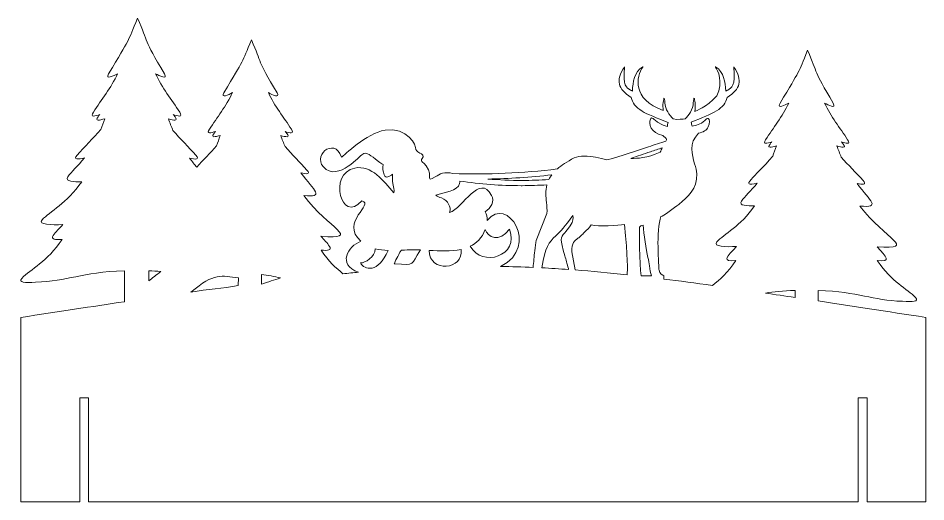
# Model space of a CAD drawing. Header units: inches. Extents: x 623 to 1241, y -363 to -190.
# Drawn here: x 935.8 to 1241.5, y -362.7 to -199.7 of the extents above; entities that cross this region are included whole.
import ezdxf

# ---------------------------------------------------------------- set-up
doc = ezdxf.new("R2010")
doc.units = ezdxf.units.IN
doc.header["$MEASUREMENT"] = 0
doc.layers.add('_U+0421_U+043B_U+043E_U+0439 1', color=7, linetype='Continuous')

# ---------------------------------------------------------------- blocks, each defined once
blk = doc.blocks.new('block 9')
at = {"layer": '_U+0421_U+043B_U+043E_U+0439 1', "color": 1, "lineweight": 5, "true_color": 0xff0000}
for points, knots in [([(1205.24, -294.97), (1205.24, -294.97), (1205.24, -291.39), (1205.24, -291.39), (1219.2, -291.91), (1223.25, -294.74), (1233.66, -295.08), (1237.1, -295.38), (1239.23, -295.16), (1238.02, -293.84), (1235.2, -290.78), (1229.99, -288.65), (1225.15, -281.36), (1230.05, -281.86), (1228.35, -280.16), (1225.05, -276.71), (1239.13, -277.63), (1227.7, -274.3), (1219.31, -263.01), (1226.42, -263.55), (1223, -261.55), (1218.32, -255.34), (1220.16, -255.77), (1221.69, -255.86), (1220.36, -254.38), (1218.01, -251.78), (1215.37, -249.21), (1213.01, -246.46), (1212.49, -245.29), (1212, -244.05), (1211.56, -242.73), (1213.2, -243.25), (1214.81, -243.51), (1213.67, -242.12), (1213.45, -241.86), (1213.25, -241.6), (1213.04, -241.35), (1214.61, -241.95), (1216.28, -242.33), (1215.16, -240.62), (1212.57, -236.69), (1209.51, -232.81), (1207.38, -228.29), (1208.62, -228.98), (1211.47, -230.34), (1210.3, -228.37), (1203.39, -216.75), (1205.35, -218.86), (1201.67, -210.51), (1198.39, -218.56), (1199.34, -216.66), (1192.38, -228.37), (1191.21, -230.34), (1194.06, -228.98), (1195.3, -228.29), (1193.17, -232.81), (1190.12, -236.69), (1187.52, -240.62), (1186.41, -242.33), (1188.07, -241.95), (1189.64, -241.35), (1189.44, -241.61), (1189.23, -241.86), (1189.01, -242.12), (1187.87, -243.52), (1189.49, -243.25), (1191.15, -242.73), (1190.76, -243.96), (1190.35, -245.11), (1189.92, -246.17), (1183.76, -253.44), (1178.32, -256.87), (1184.7, -255.25), (1182.5, -258), (1180.5, -259.64), (1179.37, -261.33), (1178.36, -262.84), (1181.37, -263.02), (1183.8, -262.88), (1179.02, -269.86), (1173.56, -272.41), (1171.1, -275.09), (1169.63, -276.68), (1174.29, -276.79), (1177.72, -276.62), (1174.37, -280.13), (1172.58, -281.86), (1177.53, -281.36), (1174.86, -285.38), (1172.08, -287.83), (1169.64, -289.74), (1163.94, -288.95), (1158.5, -288.22), (1153.26, -287.57), (1153.26, -287.57), (1153.26, -286.48), (1153.26, -286.48), (1153.26, -286.48), (1153.23, -286.48), (1153.23, -286.48), (1152.96, -286.48), (1151.74, -285.61), (1151.64, -284.61), (1151.62, -284.4), (1151.35, -280.55), (1151.29, -276.76), (1151.29, -276.76), (1151.29, -276.76), (1151.29, -276.76), (1151.25, -273.27), (1151.38, -268.71), (1152.27, -266.53), (1152.91, -266.53), (1157.03, -263.43), (1158.26, -262.41), (1158.26, -262.41), (1158.36, -262.33), (1158.36, -262.33), (1161.25, -259.95), (1164.53, -257.25), (1164.36, -252.15), (1164.33, -251.16), (1163.98, -250), (1163.62, -248.77), (1162.71, -245.68), (1161.58, -241.83), (1164.91, -238.47), (1166.51, -238.14), (1167.65, -237.4), (1168.22, -236.34), (1168.87, -235.15), (1168.65, -233.57), (1168.16, -233.46), (1167.86, -233.39), (1167.5, -233.73), (1167.07, -234.13), (1165.47, -235.6), (1164.05, -235.76), (1162.75, -236.08), (1162.69, -235.62), (1162.58, -235.16), (1162.43, -234.69), (1166.19, -233.25), (1169.01, -232.14), (1170.99, -230.91), (1173.1, -229.61), (1174.2, -228.21), (1174.53, -226.38), (1176.89, -224.95), (1178.16, -223.53), (1178.52, -221.91), (1178.88, -220.28), (1178.34, -218.41), (1176.85, -216.18), (1176.85, -216.18), (1176.78, -216.06), (1176.78, -216.06), (1176.78, -216.06), (1176.79, -216.2), (1176.79, -216.2), (1177.39, -222.5), (1176.17, -223.15), (1174.75, -223.9), (1174.55, -224), (1174.35, -224.11), (1174.14, -224.24), (1174, -221.19), (1173.46, -217.85), (1170.67, -216.04), (1170.67, -216.04), (1170.64, -216.02), (1170.64, -216.02), (1170.64, -216.02), (1170.62, -216.04), (1170.62, -216.04), (1170.6, -216.06), (1170.6, -216.07), (1170.65, -216.14), (1171.43, -217.33), (1173.34, -221), (1171.12, -225.9), (1167.56, -229.79), (1164.04, -230.9), (1163.64, -231.08), (1164.2, -229.3), (1163.52, -226.73), (1163.51, -226.7), (1163.51, -226.7), (1163.49, -226.62), (1163.49, -226.62), (1163.49, -226.62), (1163.44, -226.69), (1163.44, -226.69), (1163.43, -226.71), (1163.18, -227.13), (1163.16, -228.16), (1163.11, -230.44), (1161.59, -232.53), (1160.46, -233.56), (1159.71, -233.67), (1157.95, -233.97), (1156.41, -233.62), (1155.14, -232.5), (1153.69, -230.27), (1153.64, -228.16), (1153.62, -227.13), (1153.37, -226.71), (1153.36, -226.69), (1153.36, -226.69), (1153.31, -226.62), (1153.31, -226.62), (1153.31, -226.62), (1153.29, -226.7), (1153.29, -226.7), (1153.29, -226.73), (1152.67, -229.06), (1153.08, -230.81), (1142.4, -226.97), (1144.01, -219.37), (1146.15, -216.14), (1146.2, -216.07), (1146.21, -216.06), (1146.18, -216.04), (1146.18, -216.04), (1146.16, -216.02), (1146.16, -216.02), (1146.16, -216.02), (1146.14, -216.04), (1146.14, -216.04), (1143.34, -217.85), (1142.8, -221.19), (1142.66, -224.24), (1142.46, -224.11), (1142.25, -224), (1142.06, -223.9), (1140.64, -223.15), (1139.41, -222.5), (1140.01, -216.2), (1140.01, -216.2), (1140.03, -216.06), (1140.03, -216.06), (1140.03, -216.06), (1139.95, -216.18), (1139.95, -216.18), (1138.46, -218.41), (1137.92, -220.28), (1138.28, -221.91), (1138.64, -223.53), (1139.91, -224.95), (1142.27, -226.38), (1142.61, -228.23), (1143.73, -229.65), (1145.9, -230.97), (1147.89, -232.18), (1150.56, -233.23), (1154.7, -234.82), (1154.53, -235.25), (1154.45, -235.7), (1154.46, -236.17), (1153.44, -235.94), (1152.81, -235.79), (1151.33, -234.89), (1151, -234.69), (1150.67, -234.39), (1150.35, -234.09), (1149.85, -233.64), (1149.42, -233.24), (1149.08, -233.31), (1148.93, -233.35), (1148.82, -233.47), (1148.73, -233.69), (1148.1, -235.25), (1148.72, -238.31), (1152.9, -239.18), (1153.26, -239.54), (1153.55, -239.78), (1153.76, -239.96), (1154.27, -240.38), (1154.32, -240.43), (1153.95, -241.08), (1152.05, -241.69), (1150.14, -242.35), (1148.14, -243.03), (1143.63, -244.57), (1139.03, -246.14), (1134.06, -247.45), (1132.86, -247.1), (1131.57, -246.77), (1130.27, -246.52), (1130.26, -246.52), (1130.25, -246.52), (1130.23, -246.52), (1130.23, -246.51), (1130.23, -246.51), (1130.22, -246.51), (1129.23, -246.34), (1127.83, -246.15), (1126.44, -246.15), (1125.2, -246.15), (1123.97, -246.3), (1123.07, -246.76), (1120.61, -248.01), (1118.77, -249.24), (1117.4, -250.47), (1105.72, -251.92), (1093.9, -252.44), (1082.11, -252.01), (1080.97, -251.68), (1079.66, -251.67), (1078.69, -251.94), (1077.76, -252.2), (1077.12, -252.77), (1076.29, -253.19), (1072.72, -254.99), (1075.76, -253.19), (1073.23, -249.44), (1072.79, -248.79), (1070.98, -247.79), (1071.84, -246.93), (1072.55, -246.22), (1071.96, -245.24), (1071.08, -245.13), (1070.6, -245.08), (1070.14, -244.48), (1069.68, -243.89), (1070.02, -242.65), (1066.88, -236.22), (1059.39, -237.38), (1053.16, -238.36), (1045.41, -246.12), (1044.68, -246.51), (1042.32, -239.3), (1033.92, -246.52), (1039.47, -250.62), (1042.06, -252.54), (1045.54, -250.7), (1047.83, -248.95), (1052.9, -245.08), (1051.47, -243.41), (1057.14, -247.93), (1057.7, -248.38), (1058.17, -248.78), (1058.72, -248.97), (1058.54, -250.14), (1058.62, -251.33), (1059.06, -252.49), (1059.55, -253.81), (1060.89, -253.05), (1061.88, -252.26), (1061.52, -256.18), (1062.67, -256.16), (1062.31, -258.51), (1058.82, -254.69), (1054.92, -248.99), (1049.13, -250.2), (1040.08, -252.08), (1044.61, -269.16), (1051.5, -261.24), (1056.04, -262.43), (1044.01, -268.18), (1051.2, -274.87), (1046.82, -276.53), (1043.14, -282.64), (1050.44, -285.31), (1048.71, -285.46), (1046.96, -285.62), (1045.19, -285.79), (1042.88, -283.95), (1040.3, -281.57), (1037.82, -277.83), (1040.13, -278.07), (1041.5, -277.81), (1040.66, -276.56), (1039.89, -275.41), (1038.88, -274.39), (1037.73, -273.18), (1051.8, -274.11), (1040.37, -270.77), (1031.98, -259.48), (1039.1, -260.03), (1035.67, -258.02), (1031, -251.81), (1032.84, -252.24), (1034.37, -252.33), (1033.04, -250.86), (1030.68, -248.26), (1028.05, -245.68), (1025.69, -242.93), (1025.16, -241.76), (1024.67, -240.52), (1024.23, -239.21), (1025.88, -239.72), (1027.48, -239.98), (1026.35, -238.6), (1026.13, -238.33), (1025.92, -238.08), (1025.72, -237.83), (1027.29, -238.42), (1028.95, -238.8), (1027.83, -237.1), (1025.24, -233.16), (1022.18, -229.28), (1020.06, -224.76), (1021.3, -225.46), (1024.15, -226.81), (1022.97, -224.84), (1016.06, -213.22), (1018.02, -215.33), (1014.35, -206.98), (1011.07, -215.03), (1012.02, -213.13), (1005.06, -224.84), (1003.88, -226.81), (1006.73, -225.46), (1007.98, -224.76), (1005.85, -229.28), (1002.79, -233.16), (1000.2, -237.1), (999.08, -238.81), (1000.74, -238.42), (1002.32, -237.82), (1002.11, -238.08), (1001.9, -238.33), (1001.69, -238.6), (1000.54, -239.99), (1002.17, -239.72), (1003.82, -239.2), (1003.43, -240.43), (1003.02, -241.58), (1002.6, -242.64), (1000.47, -245.15), (998.11, -247.5), (995.91, -249.86), (995.19, -248.98), (994.37, -247.98), (993.52, -246.84), (995.45, -247.3), (997.07, -247.39), (995.66, -245.84), (993.19, -243.1), (990.42, -240.4), (987.93, -237.5), (987.38, -236.27), (986.86, -234.97), (986.4, -233.58), (988.13, -234.13), (989.82, -234.4), (988.62, -232.94), (988.4, -232.66), (988.18, -232.39), (987.96, -232.13), (989.62, -232.75), (991.37, -233.16), (990.19, -231.36), (987.46, -227.22), (984.24, -223.14), (982.01, -218.38), (983.31, -219.11), (986.31, -220.54), (985.07, -218.46), (977.8, -206.24), (979.87, -208.46), (976, -199.67), (972.55, -208.14), (973.55, -206.15), (966.23, -218.46), (964.99, -220.54), (967.99, -219.11), (969.3, -218.38), (967.06, -223.14), (963.84, -227.22), (961.11, -231.36), (959.93, -233.16), (961.69, -232.75), (963.34, -232.13), (963.12, -232.39), (962.91, -232.66), (962.68, -232.94), (961.47, -234.41), (963.18, -234.12), (964.93, -233.57), (964.51, -234.87), (964.08, -236.08), (963.63, -237.19), (961.08, -240.2), (958.2, -243.01), (955.64, -245.84), (954.15, -247.49), (956.06, -247.28), (958.14, -246.75), (955.83, -249.64), (953.72, -251.37), (952.53, -253.15), (951.47, -254.74), (954.63, -254.93), (957.19, -254.78), (952.17, -262.12), (946.42, -264.81), (943.83, -267.63), (942.29, -269.3), (947.19, -269.42), (950.79, -269.24), (949.54, -270.55), (948.44, -271.64), (947.61, -272.88), (946.73, -274.2), (948.17, -274.47), (950.6, -274.23), (945.51, -281.89), (940.02, -284.14), (937.05, -287.36), (935.79, -288.74), (938.02, -288.97), (941.65, -288.67), (952.6, -288.3), (956.85, -285.33), (971.55, -284.78), (971.55, -284.78), (971.55, -295.24), (971.55, -295.24), (960.79, -296.83), (949.22, -298.58), (936.7, -300.51), (936.7, -300.51), (936.7, -362.66), (936.7, -362.66), (936.7, -362.66), (956.51, -362.66), (956.51, -362.66), (956.51, -362.66), (956.51, -327.66), (956.51, -327.66), (956.51, -327.66), (959.51, -327.66), (959.51, -327.66), (959.51, -327.66), (959.51, -362.66), (959.51, -362.66), (959.51, -362.66), (1218.68, -362.66), (1218.68, -362.66), (1218.68, -362.66), (1218.68, -327.66), (1218.68, -327.66), (1218.68, -327.66), (1221.68, -327.66), (1221.68, -327.66), (1221.68, -327.66), (1221.68, -362.66), (1221.68, -362.66), (1221.68, -362.66), (1241.5, -362.66), (1241.5, -362.66), (1241.5, -362.66), (1241.5, -300.51), (1241.5, -300.51), (1228.29, -298.5), (1216.29, -296.65), (1205.24, -294.97)], [0, 0, 0, 0, 1, 1, 1, 2, 2, 2, 3, 3, 3, 4, 4, 4, 5, 5, 5, 6, 6, 6, 7, 7, 7, 8, 8, 8, 9, 9, 9, 10, 10, 10, 11, 11, 11, 12, 12, 12, 13, 13, 13, 14, 14, 14, 15, 15, 15, 16, 16, 16, 17, 17, 17, 18, 18, 18, 19, 19, 19, 20, 20, 20, 21, 21, 21, 22, 22, 22, 23, 23, 23, 24, 24, 24, 25, 25, 25, 26, 26, 26, 27, 27, 27, 28, 28, 28, 29, 29, 29, 30, 30, 30, 31, 31, 31, 32, 32, 32, 33, 33, 33, 34, 34, 34, 35, 35, 35, 36, 36, 36, 37, 37, 37, 38, 38, 38, 39, 39, 39, 40, 40, 40, 41, 41, 41, 42, 42, 42, 43, 43, 43, 44, 44, 44, 45, 45, 45, 46, 46, 46, 47, 47, 47, 48, 48, 48, 49, 49, 49, 50, 50, 50, 51, 51, 51, 52, 52, 52, 53, 53, 53, 54, 54, 54, 55, 55, 55, 56, 56, 56, 57, 57, 57, 58, 58, 58, 59, 59, 59, 60, 60, 60, 61, 61, 61, 62, 62, 62, 63, 63, 63, 64, 64, 64, 65, 65, 65, 66, 66, 66, 67, 67, 67, 68, 68, 68, 69, 69, 69, 70, 70, 70, 71, 71, 71, 72, 72, 72, 73, 73, 73, 74, 74, 74, 75, 75, 75, 76, 76, 76, 77, 77, 77, 78, 78, 78, 79, 79, 79, 80, 80, 80, 81, 81, 81, 82, 82, 82, 83, 83, 83, 84, 84, 84, 85, 85, 85, 86, 86, 86, 87, 87, 87, 88, 88, 88, 89, 89, 89, 90, 90, 90, 91, 91, 91, 92, 92, 92, 93, 93, 93, 94, 94, 94, 95, 95, 95, 96, 96, 96, 97, 97, 97, 98, 98, 98, 99, 99, 99, 100, 100, 100, 101, 101, 101, 102, 102, 102, 103, 103, 103, 104, 104, 104, 105, 105, 105, 106, 106, 106, 107, 107, 107, 108, 108, 108, 109, 109, 109, 110, 110, 110, 111, 111, 111, 112, 112, 112, 113, 113, 113, 114, 114, 114, 115, 115, 115, 116, 116, 116, 117, 117, 117, 118, 118, 118, 119, 119, 119, 120, 120, 120, 121, 121, 121, 122, 122, 122, 123, 123, 123, 124, 124, 124, 125, 125, 125, 126, 126, 126, 127, 127, 127, 128, 128, 128, 129, 129, 129, 130, 130, 130, 131, 131, 131, 132, 132, 132, 133, 133, 133, 134, 134, 134, 135, 135, 135, 136, 136, 136, 137, 137, 137, 138, 138, 138, 139, 139, 139, 140, 140, 140, 141, 141, 141, 142, 142, 142, 143, 143, 143, 144, 144, 144, 145, 145, 145, 146, 146, 146, 147, 147, 147, 148, 148, 148, 149, 149, 149, 150, 150, 150, 151, 151, 151, 152, 152, 152, 153, 153, 153, 154, 154, 154, 155, 155, 155, 156, 156, 156, 157, 157, 157, 158, 158, 158, 159, 159, 159, 160, 160, 160, 161, 161, 161, 162, 162, 162, 163, 163, 163, 164, 164, 164, 165, 165, 165, 166, 166, 166, 167, 167, 167, 168, 168, 168, 169, 169, 169, 170, 170, 170, 171, 171, 171, 172, 172, 172, 173, 173, 173, 174, 174, 174, 175, 175, 175, 176, 176, 176, 177, 177, 177, 178, 178, 178, 179, 179, 179, 180, 180, 180, 181, 181, 181, 182, 182, 182, 183, 183, 183, 184, 184, 184, 185, 185, 185, 186, 186, 186, 186]), ([(1148.71, -244.7), (1150.09, -244.23), (1151.42, -243.77), (1152.73, -243.34), (1152.52, -243.78), (1152.28, -244.28), (1152.02, -244.87), (1147.35, -246.88), (1144.54, -246.91), (1142.08, -246.92), (1144.33, -246.19), (1146.53, -245.44), (1148.71, -244.7)], [0, 0, 0, 0, 1, 1, 1, 2, 2, 2, 3, 3, 3, 4, 4, 4, 4]), ([(1109.78, -278.11), (1109.57, -279.9), (1109.38, -281.92), (1109.23, -283.67), (1105.58, -283.51), (1101.95, -283.41), (1098.29, -283.35), (1111.79, -276.67), (1100.29, -259.02), (1093.8, -267.9), (1093.85, -266.82), (1093.64, -265.79), (1093.11, -264.92), (1095.05, -263.76), (1096.26, -261.29), (1095.24, -259.38), (1091.21, -251.89), (1085.6, -263.67), (1081.08, -265.19), (1081.75, -263.05), (1080.51, -261.34), (1078.36, -260.22), (1077.65, -260.11), (1077.02, -259.82), (1076.46, -259.35), (1079.24, -258.16), (1083.77, -258.11), (1084.47, -255.44), (1084.55, -255.13), (1084.58, -254.83), (1084.57, -254.56), (1091.43, -255.59), (1098.36, -256.12), (1105.25, -256.12), (1105.33, -256.12), (1105.42, -256.12), (1105.5, -256.12), (1108.3, -256.11), (1111.1, -256.01), (1113.89, -255.84), (1113.37, -257.85), (1113.55, -259.83), (1113.72, -261.79), (1113.84, -263.01), (1113.95, -264.27), (1113.88, -265.5), (1113.88, -265.5), (1110.3, -274.55), (1110.3, -274.55), (1110.13, -275.47), (1109.95, -276.67), (1109.77, -278.11), (1109.77, -278.11), (1109.78, -278.11), (1109.78, -278.11)], [0, 0, 0, 0, 1, 1, 1, 2, 2, 2, 3, 3, 3, 4, 4, 4, 5, 5, 5, 6, 6, 6, 7, 7, 7, 8, 8, 8, 9, 9, 9, 10, 10, 10, 11, 11, 11, 12, 12, 12, 13, 13, 13, 14, 14, 14, 15, 15, 15, 16, 16, 16, 17, 17, 17, 18, 18, 18, 18]), ([(1115.54, -252.46), (1115.15, -252.99), (1114.83, -253.51), (1114.57, -254.03), (1111.55, -254.24), (1108.53, -254.35), (1105.5, -254.35), (1101.66, -254.36), (1097.83, -254.2), (1093.99, -253.89), (1101.2, -253.77), (1108.4, -253.28), (1115.54, -252.46)], [0, 0, 0, 0, 1, 1, 1, 2, 2, 2, 3, 3, 3, 4, 4, 4, 4]), ([(1119.94, -279.8), (1120.26, -280.95), (1120.66, -282.38), (1121.12, -284.08), (1121.15, -284.17), (1121.17, -284.26), (1121.19, -284.35), (1118.14, -284.14), (1115.12, -283.95), (1112.11, -283.8), (1113.31, -276.51), (1114.45, -275.39), (1116.86, -273.01), (1118.23, -271.67), (1120.09, -269.83), (1122.61, -266.17), (1122.75, -267.01), (1122.86, -267.97), (1121.67, -269.67), (1120.94, -270.72), (1120.35, -271.41), (1119.88, -271.97), (1118.27, -273.84), (1118.27, -273.84), (1119.94, -279.8)], [0, 0, 0, 0, 1, 1, 1, 2, 2, 2, 3, 3, 3, 4, 4, 4, 5, 5, 5, 6, 6, 6, 7, 7, 7, 8, 8, 8, 8]), ([(1088.04, -276.53), (1090.16, -275.51), (1091.93, -273.9), (1093.12, -270.88), (1093.75, -273.42), (1097.89, -275.47), (1101.27, -270.78), (1104.76, -279.86), (1092.03, -283.84), (1088.04, -276.53)], [0, 0, 0, 0, 1, 1, 1, 2, 2, 2, 3, 3, 3, 3]), ([(1140.9, -286.13), (1134.87, -285.48), (1129.06, -284.94), (1123.37, -284.51), (1123.37, -284.51), (1122.23, -278.39), (1122.23, -278.39), (1122.23, -275.38), (1123.24, -274.64), (1124.31, -273.86), (1124.65, -273.61), (1125, -273.35), (1125.32, -273.02), (1125.71, -272.6), (1126.13, -272.2), (1126.54, -271.82), (1127.34, -271.06), (1128.16, -270.27), (1128.81, -269.36), (1131.07, -270.03), (1138.01, -269.5), (1139.99, -269.2), (1141.19, -280.29), (1141, -284.88), (1140.9, -286.13)], [0, 0, 0, 0, 1, 1, 1, 2, 2, 2, 3, 3, 3, 4, 4, 4, 5, 5, 5, 6, 6, 6, 7, 7, 7, 8, 8, 8, 8]), ([(1145.64, -286.48), (1144.92, -282.77), (1145.03, -270.54), (1145.04, -270.1), (1145.28, -269.78), (1145.69, -269.55), (1146.26, -269.42), (1146.43, -272.36), (1147.29, -277.74), (1147.9, -280.27), (1148.14, -281.31), (1148.27, -282.24), (1148.38, -283.13), (1148.55, -284.38), (1148.69, -285.46), (1149.13, -286.48), (1149.13, -286.48), (1145.64, -286.48), (1145.64, -286.48)], [0, 0, 0, 0, 1, 1, 1, 2, 2, 2, 3, 3, 3, 4, 4, 4, 5, 5, 5, 6, 6, 6, 6]), ([(1051.07, -282.14), (1052.58, -282.23), (1056.06, -280.11), (1056.02, -277.36), (1057.41, -277.7), (1058.88, -277.87), (1060.38, -277.93), (1057.1, -285.72), (1052.36, -284.55), (1051.07, -282.14)], [0, 0, 0, 0, 1, 1, 1, 2, 2, 2, 3, 3, 3, 3]), ([(1071.31, -277.79), (1067.65, -282.94), (1070.04, -282.96), (1062.44, -282.45), (1062.81, -281.67), (1063.55, -279.79), (1064.84, -277.86), (1067.88, -277.74), (1068.98, -277.66), (1071.31, -277.76), (1071.31, -277.76), (1071.31, -277.79), (1071.31, -277.79)], [0, 0, 0, 0, 1, 1, 1, 2, 2, 2, 3, 3, 3, 4, 4, 4, 4]), ([(1074.2, -277.91), (1077.7, -278.12), (1081.59, -278.31), (1084.98, -277.58), (1085.99, -284.52), (1074.2, -285.58), (1074.2, -277.91)], [0, 0, 0, 0, 1, 1, 1, 2, 2, 2, 2]), ([(979.75, -288.18), (979.75, -288.18), (979.75, -284.78), (979.75, -284.78), (981.1, -284.83), (982.45, -284.91), (983.8, -285.01), (982.33, -286.25), (980.96, -287.24), (979.75, -288.18)], [0, 0, 0, 0, 1, 1, 1, 2, 2, 2, 3, 3, 3, 3]), ([(1009.86, -289.81), (1004.76, -290.8), (999.54, -290.86), (993.99, -292.01), (1001.91, -285.29), (1004.23, -286.52), (1009.95, -287.15), (1009.95, -287.15), (1009.86, -289.81), (1009.86, -289.81)], [0, 0, 0, 0, 1, 1, 1, 2, 2, 2, 3, 3, 3, 3]), ([(1017.74, -289.3), (1017.74, -289.3), (1017.74, -286.1), (1017.74, -286.1), (1019.88, -286.32), (1022.02, -286.69), (1024.15, -287.21), (1022.04, -287.88), (1019.9, -288.58), (1017.74, -289.3)], [0, 0, 0, 0, 1, 1, 1, 2, 2, 2, 3, 3, 3, 3]), ([(1197.44, -293.79), (1194.02, -293.28), (1190.69, -292.78), (1187.45, -292.3), (1190.21, -291.88), (1193.41, -291.54), (1197.44, -291.39), (1197.44, -291.39), (1197.44, -293.79), (1197.44, -293.79)], [0, 0, 0, 0, 1, 1, 1, 2, 2, 2, 3, 3, 3, 3])]:
    blk.add_open_spline(points, degree=3, knots=knots, dxfattribs=at)
blk = doc.blocks.new('block 8')
at = {"layer": '_U+0421_U+043B_U+043E_U+0439 1'}
blk.add_blockref('block 9', (0, 0), dxfattribs=at)

msp = doc.modelspace()

# ---------------------------------------------------------------- block references
at = {"layer": '_U+0421_U+043B_U+043E_U+0439 1'}
msp.add_blockref('block 8', (0, 0), dxfattribs=at)

doc.saveas('drawing.dxf')
